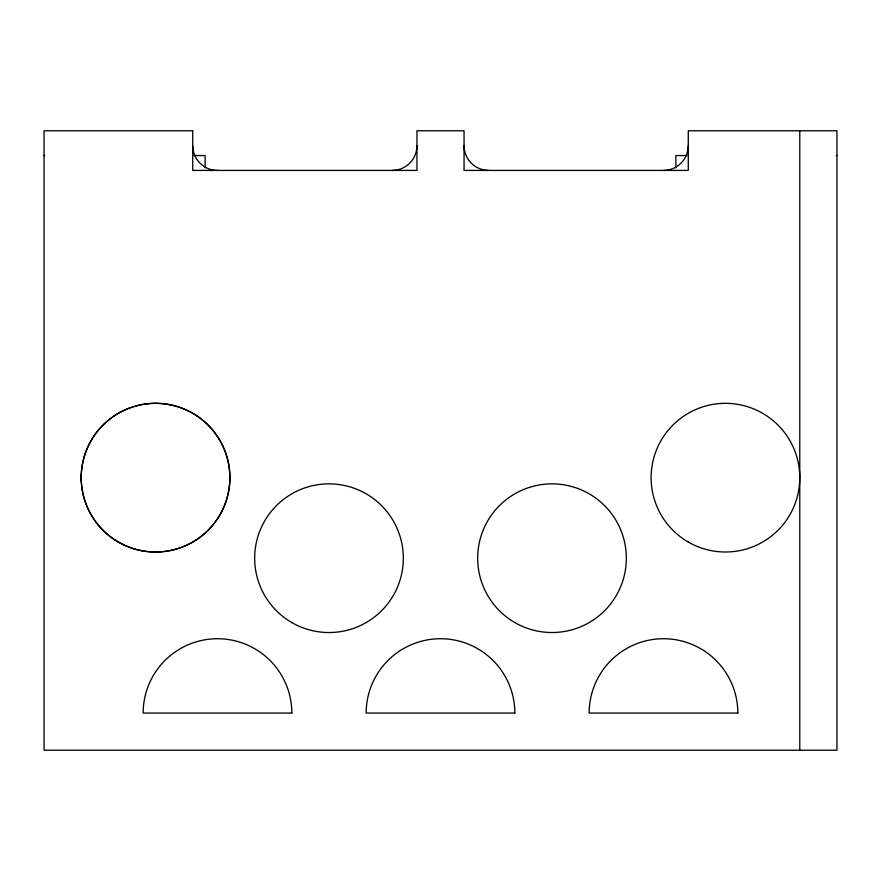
<?xml version="1.0" encoding="UTF-8"?>
<svg xmlns="http://www.w3.org/2000/svg" width="881" height="881" viewBox="0 0 881 881"><rect width="100%" height="100%" fill="white"/><g stroke="black" fill="none" stroke-linecap="round" stroke-linejoin="round"><path stroke-width="1.32" d="M44.05 155.552L44.766 155.552M194.095 155.552L205.108 155.552L205.108 167.941M686.905 155.552L675.892 155.552L675.892 167.941M836.234 155.552L836.95 155.552M799.783 130.773L799.783 750.227M81.217 474.925L81.217 480.42M688.281 145.64A24.778 24.778 0 0 1 663.503 170.418M217.497 170.418A24.778 24.778 0 0 1 192.719 145.64M416.955 145.64A24.778 24.778 0 0 1 392.177 170.418M488.823 170.418A24.778 24.778 0 0 1 464.034 145.64M192.719 130.773L44.05 130.773L44.05 750.227L836.95 750.227L836.95 130.773L688.281 130.773L688.281 170.418L464.045 170.418L464.045 130.773L416.955 130.773L416.955 170.418L192.719 170.418L192.719 130.773M291.831 713.059L143.162 713.059A74.334 74.334 0 0 1 217.497 638.725A74.334 74.334 0 0 1 291.831 713.059M514.834 713.059L366.166 713.059A74.334 74.334 0 0 1 440.5 638.725A74.334 74.334 0 0 1 514.834 713.059M737.838 713.059L589.169 713.059A74.334 74.334 0 0 1 663.503 638.725A74.334 74.334 0 0 1 737.838 713.059M291.831 622.57A74.334 74.334 0 0 0 403.333 558.202A74.334 74.334 0 0 0 291.831 493.823A74.334 74.334 0 0 0 291.831 622.57M514.834 622.57A74.334 74.334 0 0 0 626.336 558.202A74.334 74.334 0 0 0 514.834 493.823A74.334 74.334 0 0 0 514.834 622.57M118.384 542.046A74.334 74.334 0 0 0 229.886 477.667A74.334 74.334 0 0 0 118.384 413.288A74.334 74.334 0 0 0 118.384 542.046A74.334 74.334 0 0 0 229.886 477.667A74.334 74.334 0 0 0 118.384 413.288A74.334 74.334 0 0 0 118.384 542.046M688.281 542.046A74.334 74.334 0 0 0 799.783 477.667A74.334 74.334 0 0 0 688.281 413.288A74.334 74.334 0 0 0 688.281 542.046"/></g></svg>
